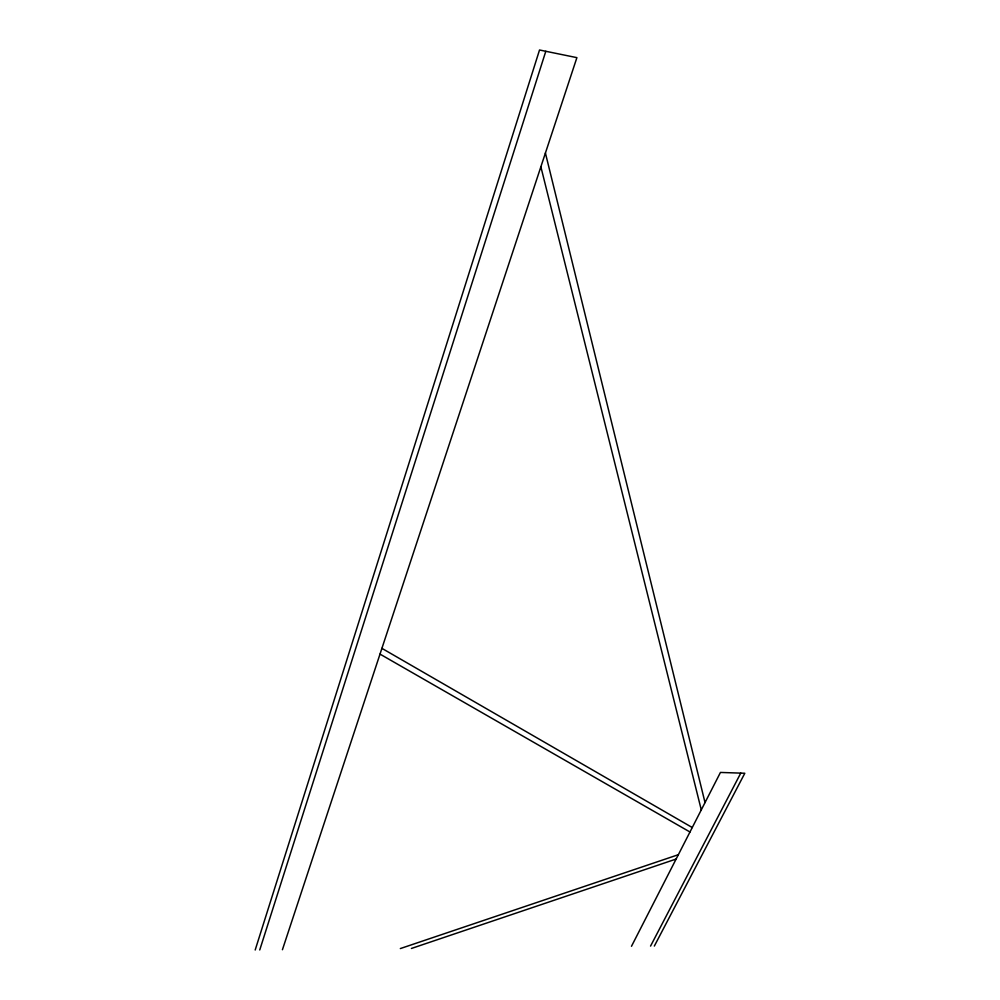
<?xml version="1.0" encoding="UTF-8"?>
<svg xmlns="http://www.w3.org/2000/svg" width="1000" height="1000" viewBox="0 0 1000 1000"><rect width="100%" height="100%" fill="white"/><g stroke="black" fill="none" stroke-linecap="round" stroke-linejoin="round"><path stroke-width="1.5" d="M255.188 950L539.525 50L576.9 57.65L282.425 949.725M259.75 949.95L545.8 51.288M631.487 946.287L720.45 772.438L744.812 773.25L654.338 946.062M650.55 946.1L740.763 773.112M400.337 948.562L678.35 854.7M411.413 948.462L676.125 859.05M380.012 654.112L689.975 832M381.912 648.35L692.262 827.525M540.875 166.788L701.287 809.887M545.413 153.038L705.025 802.562"/></g></svg>
